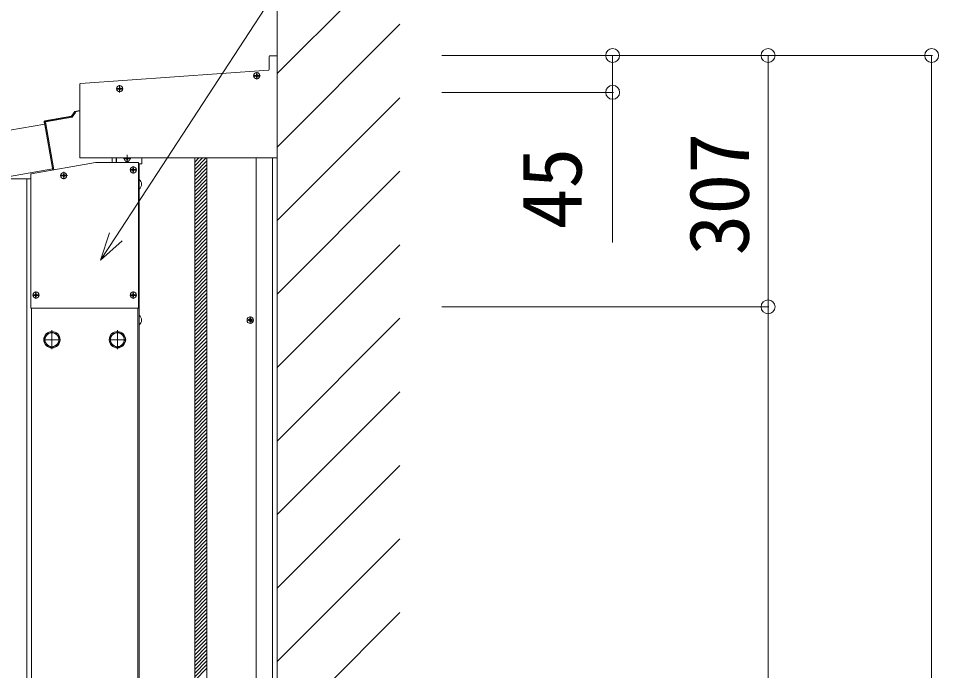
# Model space of a CAD drawing. Units: millimetres, scale not verified. Extents: x -990 to 990, y -1600 to 1603.
# Drawn here: x 821.2 to 933.7, y 891.8 to 971.4 of the extents above; entities that cross this region are included whole.
import ezdxf
from ezdxf.enums import TextEntityAlignment as Align

# ---------------------------------------------------------------- set-up
doc = ezdxf.new("R2010")
doc.units = ezdxf.units.MM
doc.header["$LTSCALE"] = 8
doc.linetypes.add('CHAIN2', pattern=[12, 9, -1, 1, -1])
for name, color, linetype, lineweight in [('0-2_YKK_ZWAK', 4, 'Continuous', 9), ('0-3_YKK_11', 2, 'Continuous', 9), ('0-5_YKK_13', 6, 'Continuous', 9)]:
    doc.layers.add(name, color=color, linetype=linetype, lineweight=lineweight)
doc.styles.add('ＭＳ ゴシック', font='')
doc.styles.get('ＭＳ ゴシック').set_extended_font_data('MS Gothic')

msp = doc.modelspace()

# ---------------------------------------------------------------- linework, layer by layer
at = {"layer": '0-2_YKK_ZWAK'}
for p, q in [((852.895, 1021.281), (852.895, 703.71)), ((852.895, 964.707), (867.895, 979.707)), ((852.895, 955.727), (867.895, 970.727)), ((851.895, 966.793), (851.895, 965.206)), ((852.795, 966.893), (851.995, 966.893)), ((852.895, 966.793), (852.895, 954.493)), ((851.802, 965.106), (828.838, 963.5)), ((850.301, 964.479), (850.02, 964.479)), ((850.301, 964.394), (850.02, 964.394)), ((850.187, 964.474), (850.282, 964.474)), ((850.187, 964.399), (850.187, 964.474)), ((850.282, 964.399), (850.187, 964.399)), ((850.282, 964.399), (850.339, 964.383)), ((850.339, 964.383), (850.355, 964.326)), ((850.355, 964.641), (850.43, 964.641)), ((850.355, 964.641), (850.355, 964.546)), ((850.355, 964.326), (850.355, 964.231)), ((850.43, 964.231), (850.355, 964.231)), ((850.43, 964.546), (850.43, 964.641)), ((850.445, 964.383), (850.43, 964.326)), ((850.43, 964.231), (850.43, 964.326)), ((850.502, 964.399), (850.445, 964.383)), ((850.484, 964.479), (850.765, 964.479)), ((850.484, 964.394), (850.765, 964.394)), ((850.502, 964.474), (850.597, 964.474)), ((850.597, 964.399), (850.502, 964.399)), ((850.597, 964.474), (850.597, 964.399)), ((833.585, 963.048), (833.66, 963.048)), ((833.585, 963.048), (833.585, 962.953)), ((833.66, 962.953), (833.66, 963.048)), ((833.531, 962.886), (833.25, 962.886)), ((833.531, 962.801), (833.25, 962.801)), ((833.417, 962.881), (833.512, 962.881)), ((833.417, 962.806), (833.417, 962.881)), ((833.512, 962.806), (833.417, 962.806)), ((833.512, 962.806), (833.569, 962.79)), ((833.569, 962.79), (833.585, 962.733)), ((833.585, 962.733), (833.585, 962.638)), ((833.66, 962.638), (833.585, 962.638)), ((833.675, 962.79), (833.66, 962.733)), ((833.66, 962.638), (833.66, 962.733)), ((833.732, 962.806), (833.675, 962.79)), ((833.714, 962.886), (833.995, 962.886)), ((833.714, 962.801), (833.995, 962.801)), ((833.732, 962.881), (833.827, 962.881)), ((833.827, 962.806), (833.732, 962.806)), ((833.827, 962.881), (833.827, 962.806)), ((852.895, 946.746), (867.895, 961.746)), ((827.723, 959.505), (828.128, 960.084)), ((827.748, 959.466), (828.153, 960.045)), ((828.211, 959.954), (827.806, 959.374)), ((828.128, 960.084), (828.745, 960.193)), ((828.153, 960.045), (828.128, 960.084)), ((824.476, 958.545), (709.938, 938.349)), ((824.441, 958.781), (824.391, 958.816)), ((824.408, 958.717), (824.391, 958.816)), ((824.408, 958.717), (824.447, 958.69)), ((824.539, 958.798), (824.441, 958.781)), ((825.474, 952.924), (824.441, 958.781)), ((824.447, 958.69), (825.464, 952.922)), ((824.472, 958.932), (827.723, 959.505)), ((824.472, 958.932), (824.522, 958.897)), ((824.539, 958.798), (825.572, 952.941)), ((827.748, 959.466), (827.723, 959.505)), ((827.806, 959.374), (827.748, 959.466)), ((852.895, 703.71), (852.895, 957.619)), ((852.795, 954.393), (828.845, 954.393)), ((832.695, 953.843), (832.695, 954.393)), ((833.195, 953.843), (833.195, 954.393)), ((833.245, 954.393), (833.245, 953.843)), ((834.451, 954.386), (834.17, 954.386)), ((834.451, 954.301), (834.17, 954.301)), ((834.337, 954.381), (834.432, 954.381)), ((834.337, 954.306), (834.337, 954.381)), ((834.432, 954.306), (834.337, 954.306)), ((834.478, 954.393), (834.432, 954.381)), ((834.432, 954.306), (834.489, 954.29)), ((834.489, 954.29), (834.505, 954.233)), ((834.505, 954.233), (834.505, 954.138)), ((834.58, 954.138), (834.505, 954.138)), ((834.595, 954.29), (834.58, 954.233)), ((834.58, 954.138), (834.58, 954.233)), ((834.652, 954.306), (834.595, 954.29)), ((834.606, 954.393), (834.652, 954.381)), ((834.634, 954.386), (834.915, 954.386)), ((834.634, 954.301), (834.915, 954.301)), ((834.652, 954.381), (834.747, 954.381)), ((834.747, 954.306), (834.652, 954.306)), ((834.747, 954.381), (834.747, 954.306)), ((836.345, 953.743), (836.345, 954.393)), ((842.795, 703.86), (842.795, 954.393)), ((842.795, 954.332), (842.857, 954.393)), ((842.795, 953.883), (843.306, 954.393)), ((842.795, 953.434), (843.755, 954.393)), ((842.795, 952.985), (844.204, 954.393)), ((842.795, 952.536), (844.295, 954.036)), ((844.295, 703.86), (844.295, 954.393)), ((850.295, 703.86), (850.295, 954.393)), ((852.295, 703.86), (852.295, 954.393)), ((825.44, 953.067), (710.972, 932.883)), ((825.44, 953.067), (710.972, 932.883)), ((830.685, 953.843), (822.786, 952.45)), ((830.693, 953.843), (835.895, 953.843)), ((835.201, 952.986), (834.92, 952.986)), ((835.201, 952.901), (834.92, 952.901)), ((835.087, 952.981), (835.182, 952.981)), ((835.087, 952.906), (835.087, 952.981)), ((835.182, 952.906), (835.087, 952.906)), ((835.182, 952.906), (835.239, 952.89)), ((835.239, 952.89), (835.255, 952.833)), ((835.255, 953.148), (835.33, 953.148)), ((835.255, 953.148), (835.255, 953.053)), ((835.33, 953.053), (835.33, 953.148)), ((835.345, 952.89), (835.33, 952.833)), ((835.402, 952.906), (835.345, 952.89)), ((835.384, 952.986), (835.665, 952.986)), ((835.384, 952.901), (835.665, 952.901)), ((835.402, 952.981), (835.497, 952.981)), ((835.497, 952.906), (835.402, 952.906)), ((835.497, 952.981), (835.497, 952.906)), ((835.945, 953.793), (835.945, 936.093)), ((835.945, 953.793), (835.945, 953.793)), ((835.945, 953.693), (836.295, 953.693)), ((835.995, 953.693), (835.995, 703.86)), ((842.795, 952.087), (844.295, 953.587)), ((842.795, 951.638), (844.295, 953.138)), ((822.745, 951.86), (819.445, 951.86)), ((822.745, 936.093), (822.745, 952.401)), ((826.701, 952.286), (826.42, 952.286)), ((826.701, 952.201), (826.42, 952.201)), ((826.587, 952.281), (826.682, 952.281)), ((826.587, 952.206), (826.587, 952.281)), ((826.682, 952.206), (826.587, 952.206)), ((826.682, 952.206), (826.739, 952.19)), ((826.739, 952.19), (826.755, 952.133)), ((826.755, 952.448), (826.83, 952.448)), ((826.755, 952.448), (826.755, 952.353)), ((826.755, 952.133), (826.755, 952.038)), ((826.83, 952.038), (826.755, 952.038)), ((826.83, 952.353), (826.83, 952.448)), ((826.845, 952.19), (826.83, 952.133)), ((826.83, 952.038), (826.83, 952.133)), ((826.902, 952.206), (826.845, 952.19)), ((826.884, 952.286), (827.165, 952.286)), ((826.884, 952.201), (827.165, 952.201)), ((826.902, 952.281), (826.997, 952.281)), ((826.997, 952.206), (826.902, 952.206)), ((826.997, 952.281), (826.997, 952.206)), ((835.255, 952.833), (835.255, 952.738)), ((835.33, 952.738), (835.255, 952.738)), ((835.33, 952.738), (835.33, 952.833)), ((835.995, 950.603), (835.995, 951.783)), ((836.02, 951.783), (835.995, 951.783)), ((836.02, 951.783), (836.02, 950.603)), ((842.795, 951.189), (844.295, 952.689)), ((842.795, 950.74), (844.295, 952.24)), ((842.795, 950.291), (844.295, 951.791)), ((852.895, 937.766), (867.895, 952.766)), ((842.795, 949.842), (844.295, 951.342)), ((842.795, 949.393), (844.295, 950.893)), ((836.02, 950.603), (835.995, 950.603)), ((842.795, 948.944), (844.295, 950.444)), ((842.795, 948.494), (844.295, 949.994)), ((842.795, 948.045), (844.295, 949.545)), ((842.795, 947.596), (844.295, 949.096)), ((842.795, 947.147), (844.295, 948.647)), ((842.795, 946.698), (844.295, 948.198)), ((842.795, 946.249), (844.295, 947.749)), ((842.795, 945.8), (844.295, 947.3)), ((842.795, 945.351), (844.295, 946.851)), ((842.795, 944.902), (844.295, 946.402)), ((842.795, 944.453), (844.295, 945.953)), ((842.795, 944.004), (844.295, 945.504)), ((842.795, 943.555), (844.295, 945.055)), ((842.795, 943.106), (844.295, 944.606)), ((842.795, 942.657), (844.295, 944.157)), ((842.795, 942.208), (844.295, 943.708)), ((842.795, 941.759), (844.295, 943.259)), ((842.795, 941.31), (844.295, 942.81)), ((852.895, 928.786), (867.895, 943.786)), ((842.795, 940.861), (844.295, 942.361)), ((842.795, 940.412), (844.295, 941.912)), ((842.795, 939.963), (844.295, 941.463)), ((842.795, 939.514), (844.295, 941.014)), ((842.795, 939.065), (844.295, 940.565)), ((842.795, 938.616), (844.295, 940.116)), ((842.795, 938.167), (844.295, 939.667)), ((842.795, 937.718), (844.295, 939.218)), ((842.795, 937.269), (844.295, 938.769)), ((842.795, 936.82), (844.295, 938.32)), ((823.301, 937.686), (823.02, 937.686)), ((823.301, 937.601), (823.02, 937.601)), ((823.187, 937.681), (823.282, 937.681)), ((823.187, 937.606), (823.187, 937.681)), ((823.282, 937.606), (823.187, 937.606)), ((823.282, 937.606), (823.339, 937.59)), ((823.339, 937.59), (823.355, 937.533)), ((823.355, 937.848), (823.43, 937.848)), ((823.355, 937.848), (823.355, 937.753)), ((823.355, 937.533), (823.355, 937.438)), ((823.43, 937.438), (823.355, 937.438)), ((823.43, 937.753), (823.43, 937.848)), ((823.445, 937.59), (823.43, 937.533)), ((823.43, 937.438), (823.43, 937.533)), ((823.502, 937.606), (823.445, 937.59)), ((823.484, 937.686), (823.765, 937.686)), ((823.484, 937.601), (823.765, 937.601)), ((823.502, 937.681), (823.597, 937.681)), ((823.597, 937.606), (823.502, 937.606)), ((823.597, 937.681), (823.597, 937.606)), ((835.201, 937.686), (834.92, 937.686)), ((835.201, 937.601), (834.92, 937.601)), ((835.087, 937.681), (835.182, 937.681)), ((835.087, 937.606), (835.087, 937.681)), ((835.182, 937.606), (835.087, 937.606)), ((835.182, 937.606), (835.239, 937.59)), ((835.239, 937.59), (835.255, 937.533)), ((835.255, 937.848), (835.33, 937.848)), ((835.255, 937.848), (835.255, 937.753)), ((835.255, 937.533), (835.255, 937.438)), ((835.33, 937.438), (835.255, 937.438)), ((835.33, 937.753), (835.33, 937.848)), ((835.345, 937.59), (835.33, 937.533)), ((835.33, 937.438), (835.33, 937.533)), ((835.402, 937.606), (835.345, 937.59)), ((835.384, 937.686), (835.665, 937.686)), ((835.384, 937.601), (835.665, 937.601)), ((835.402, 937.681), (835.497, 937.681)), ((835.497, 937.606), (835.402, 937.606)), ((835.497, 937.681), (835.497, 937.606)), ((842.795, 936.371), (844.295, 937.871)), ((842.795, 935.922), (844.295, 937.422)), ((822.795, 936.043), (835.895, 936.043)), ((822.845, 936.043), (822.845, 703.705)), ((835.845, 936.043), (835.845, 703.692)), ((842.795, 935.473), (844.295, 936.973)), ((842.795, 935.024), (844.295, 936.524)), ((842.795, 934.575), (844.295, 936.075)), ((835.995, 934.003), (835.995, 935.183)), ((836.02, 935.183), (835.995, 935.183)), ((836.02, 935.183), (836.02, 934.003)), ((842.795, 934.126), (844.295, 935.626)), ((842.795, 933.677), (844.295, 935.177)), ((836.02, 934.003), (835.995, 934.003)), ((842.795, 933.228), (844.295, 934.728)), ((842.795, 932.779), (844.295, 934.279)), ((842.795, 932.33), (844.295, 933.83)), ((849.371, 934.643), (849.481, 934.645)), ((849.371, 934.543), (849.481, 934.542)), ((849.481, 934.645), (849.533, 934.655)), ((849.481, 934.542), (849.533, 934.531)), ((849.543, 934.707), (849.533, 934.655)), ((849.543, 934.48), (849.533, 934.531)), ((849.545, 934.818), (849.543, 934.707)), ((849.545, 934.369), (849.543, 934.48)), ((849.645, 934.818), (849.647, 934.707)), ((849.645, 934.369), (849.647, 934.48)), ((849.647, 934.707), (849.657, 934.655)), ((849.647, 934.48), (849.657, 934.531)), ((849.709, 934.645), (849.657, 934.655)), ((849.709, 934.542), (849.657, 934.531)), ((849.82, 934.643), (849.709, 934.645)), ((849.82, 934.543), (849.709, 934.542)), ((852.895, 919.806), (867.895, 934.806)), ((842.795, 931.881), (844.295, 933.381)), ((842.795, 931.432), (844.295, 932.932)), ((826.205, 932.218), (826.195, 932.218)), ((826.205, 932.168), (826.195, 932.168)), ((834.205, 932.218), (834.195, 932.218)), ((834.205, 932.168), (834.195, 932.168)), ((842.795, 930.983), (844.295, 932.483)), ((842.795, 930.534), (844.295, 932.034)), ((842.795, 930.085), (844.295, 931.585)), ((842.795, 929.636), (844.295, 931.136)), ((842.795, 929.187), (844.295, 930.687)), ((842.795, 928.738), (844.295, 930.238)), ((842.795, 928.289), (844.295, 929.789)), ((842.795, 927.84), (844.295, 929.34)), ((842.795, 927.391), (844.295, 928.891)), ((842.795, 926.942), (844.295, 928.442)), ((842.795, 926.493), (844.295, 927.993)), ((842.795, 926.044), (844.295, 927.544)), ((842.795, 925.595), (844.295, 927.095)), ((842.795, 925.146), (844.295, 926.646)), ((842.795, 924.697), (844.295, 926.197)), ((842.795, 924.248), (844.295, 925.748)), ((842.795, 923.799), (844.295, 925.299)), ((842.795, 923.35), (844.295, 924.85)), ((852.895, 910.825), (867.895, 925.825)), ((842.795, 922.901), (844.295, 924.401)), ((842.795, 922.452), (844.295, 923.952)), ((842.795, 922.003), (844.295, 923.503)), ((842.795, 921.554), (844.295, 923.054)), ((842.795, 921.105), (844.295, 922.605)), ((842.795, 920.656), (844.295, 922.156)), ((842.795, 920.207), (844.295, 921.707)), ((842.795, 919.758), (844.295, 921.258)), ((842.795, 919.309), (844.295, 920.809)), ((842.795, 918.86), (844.295, 920.36)), ((842.795, 918.411), (844.295, 919.911)), ((842.795, 917.962), (844.295, 919.462)), ((842.795, 917.513), (844.295, 919.013)), ((842.795, 917.064), (844.295, 918.564)), ((842.795, 916.615), (844.295, 918.115)), ((842.795, 916.166), (844.295, 917.666)), ((842.795, 915.717), (844.295, 917.217)), ((842.795, 915.268), (844.295, 916.768)), ((842.795, 914.819), (844.295, 916.319)), ((842.795, 914.37), (844.295, 915.87)), ((852.895, 901.845), (867.895, 916.845)), ((842.795, 913.921), (844.295, 915.421)), ((842.795, 913.471), (844.295, 914.971)), ((842.795, 913.022), (844.295, 914.522)), ((842.795, 912.573), (844.295, 914.073)), ((842.795, 912.124), (844.295, 913.624)), ((842.795, 911.675), (844.295, 913.175)), ((842.795, 911.226), (844.295, 912.726)), ((842.795, 910.777), (844.295, 912.277)), ((842.795, 910.328), (844.295, 911.828)), ((842.795, 909.879), (844.295, 911.379)), ((842.795, 909.43), (844.295, 910.93)), ((842.795, 908.981), (844.295, 910.481)), ((842.795, 908.532), (844.295, 910.032)), ((842.795, 908.083), (844.295, 909.583)), ((842.795, 907.634), (844.295, 909.134)), ((842.795, 907.185), (844.295, 908.685)), ((842.795, 906.736), (844.295, 908.236)), ((842.795, 906.287), (844.295, 907.787)), ((842.795, 905.838), (844.295, 907.338)), ((842.795, 905.389), (844.295, 906.889)), ((852.895, 892.865), (867.895, 907.865)), ((842.795, 904.94), (844.295, 906.44)), ((842.795, 904.491), (844.295, 905.991)), ((842.795, 904.042), (844.295, 905.542)), ((842.795, 903.593), (844.295, 905.093)), ((842.795, 903.144), (844.295, 904.644)), ((842.795, 902.695), (844.295, 904.195)), ((842.795, 902.246), (844.295, 903.746)), ((842.795, 901.797), (844.295, 903.297)), ((842.795, 901.348), (844.295, 902.848)), ((842.795, 900.899), (844.295, 902.399)), ((842.795, 900.45), (844.295, 901.95)), ((842.795, 900.001), (844.295, 901.501)), ((842.795, 899.552), (844.295, 901.052)), ((842.795, 899.103), (844.295, 900.603)), ((842.795, 898.654), (844.295, 900.154)), ((842.795, 898.205), (844.295, 899.705)), ((842.795, 897.756), (844.295, 899.256)), ((852.895, 883.885), (867.895, 898.885)), ((842.795, 897.307), (844.295, 898.807)), ((842.795, 896.858), (844.295, 898.358)), ((842.795, 896.409), (844.295, 897.909)), ((842.795, 895.96), (844.295, 897.46)), ((842.795, 895.511), (844.295, 897.011)), ((842.795, 895.062), (844.295, 896.562)), ((842.795, 894.613), (844.295, 896.113)), ((842.795, 894.164), (844.295, 895.664)), ((842.795, 893.715), (844.295, 895.215)), ((842.795, 893.266), (844.295, 894.766)), ((842.795, 892.817), (844.295, 894.317)), ((842.795, 892.368), (844.295, 893.868)), ((842.795, 891.919), (844.295, 893.419)), ((842.795, 891.47), (844.295, 892.97)), ((842.795, 891.021), (844.295, 892.521)), ((842.795, 890.572), (844.295, 892.072))]:
    msp.add_line(p, q, dxfattribs=at)
at = {"layer": '0-2_YKK_ZWAK', "linetype": 'CHAIN2'}
for p, q in [((849.595, 934.153), (849.595, 935.033)), ((849.155, 934.593), (850.035, 934.593)), ((825.345, 931.031), (825.345, 933.34)), ((833.345, 931.031), (833.345, 933.34)), ((824.297, 932.193), (826.406, 932.193)), ((832.297, 932.193), (834.406, 932.193))]:
    msp.add_line(p, q, dxfattribs=at)
at = {"layer": '0-2_YKK_ZWAK'}
for points in [[(850.355, 964.546), (850.339, 964.489), (850.282, 964.474)], [(850.43, 964.546), (850.445, 964.489), (850.502, 964.474)], [(828.745, 963.4), (828.745, 960.193), (828.745, 954.493)], [(833.585, 962.953), (833.569, 962.896), (833.512, 962.881)], [(833.66, 962.953), (833.675, 962.896), (833.732, 962.881)], [(828.211, 959.954), (828.153, 960.045), (828.745, 960.149)], [(827.806, 959.374), (824.539, 958.798), (824.522, 958.897), (827.748, 959.466)], [(835.255, 953.053), (835.239, 952.996), (835.182, 952.981)], [(835.33, 953.053), (835.345, 952.996), (835.402, 952.981)], [(822.295, 703.71), (822.295, 949.173), (822.295, 951.86)], [(826.755, 952.353), (826.739, 952.296), (826.682, 952.281)], [(826.83, 952.353), (826.845, 952.296), (826.902, 952.281)], [(823.355, 937.753), (823.339, 937.696), (823.282, 937.681)], [(823.43, 937.753), (823.445, 937.696), (823.502, 937.681)], [(835.255, 937.753), (835.239, 937.696), (835.182, 937.681)], [(835.33, 937.753), (835.345, 937.696), (835.402, 937.681)]]:
    msp.add_lwpolyline(points, dxfattribs=at)
for points in [[(825.345, 933.175), (824.495, 932.684), (824.495, 931.703), (825.345, 931.212), (826.195, 931.703), (826.195, 932.684)], [(833.345, 933.175), (832.495, 932.684), (832.495, 931.703), (833.345, 931.212), (834.195, 931.703), (834.195, 932.684)]]:
    msp.add_lwpolyline(points, close=True, dxfattribs=at)
for centre, radius in [((850.392, 964.436), 0.375), ((833.622, 962.843), 0.375), ((835.292, 952.943), 0.375), ((826.792, 952.243), 0.375), ((823.392, 937.643), 0.375), ((835.292, 937.643), 0.375), ((849.595, 934.593), 0.4), ((849.807, 934.381), 0.03), ((825.345, 932.193), 1), ((825.345, 932.193), 0.85), ((833.345, 932.193), 1), ((833.345, 932.193), 0.85)]:
    msp.add_circle(centre, radius, dxfattribs=at)
for centre, radius, start, end in [((851.995, 966.793), 0.1, 90, 180), ((852.795, 966.793), 0.1, 0, 90), ((851.795, 965.206), 0.1, 274, 0), ((828.845, 963.4), 0.1, 94, 180), ((824.54, 958.798), 0.1, 100.24971, 189.75029), ((828.845, 954.493), 0.1, 180, 270), ((834.542, 954.343), 0.375, 172.33558, 7.66442), ((852.795, 954.493), 0.1, 270, 0), ((830.693, 953.793), 0.05, 90, 100), ((835.895, 953.793), 0.05, 0, 90), ((836.295, 953.743), 0.05, 270, 0), ((822.795, 952.401), 0.05, 100, 180), ((835.525, 951.193), 0.77, 309.98312, 50.01688), ((822.795, 936.093), 0.05, 180, 270), ((835.895, 936.093), 0.05, 270, 0), ((835.525, 934.593), 0.77, 309.98312, 50.01688), ((849.595, 934.593), 0.23, 167.44414, 192.55586), ((849.595, 934.593), 0.23, 77.44414, 102.55586), ((849.595, 934.593), 0.23, 257.44414, 282.55586), ((849.595, 934.593), 0.23, 347.44414, 12.55586), ((825.345, 932.193), 0.86, 111.25399, 128.74601), ((825.345, 932.193), 0.86, 51.25399, 68.74601), ((833.345, 932.193), 0.86, 111.25399, 128.74601), ((833.345, 932.193), 0.86, 51.25399, 68.74601), ((825.345, 932.193), 0.86, 171.25399, 188.74601), ((825.345, 932.193), 0.86, 231.25399, 248.74601), ((825.345, 932.193), 0.86, 291.25399, 308.74601), ((825.345, 932.193), 0.86, 1.66581, 8.74601), ((825.345, 932.193), 0.86, 351.25399, 358.33419), ((833.345, 932.193), 0.86, 171.25399, 188.74601), ((833.345, 932.193), 0.86, 231.25399, 248.74601), ((833.345, 932.193), 0.86, 291.25399, 308.74601), ((833.345, 932.193), 0.86, 1.66581, 8.74601), ((833.345, 932.193), 0.86, 351.25399, 358.33419)]:
    msp.add_arc(centre, radius, start, end, dxfattribs=at)
msp.add_ellipse((824.489, 958.833), major_axis=(-0.0822, 0.0576), ratio=0.99628, start_param=5.4996506, end_param=7.06672, dxfattribs=at)
at = {"layer": '0-3_YKK_11', "linetype": 'CHAIN2'}
for p, q in [((849.954, 964.436), (850.836, 964.436)), ((850.392, 964.881), (850.392, 963.993)), ((833.622, 963.289), (833.622, 962.401)), ((833.184, 962.843), (834.066, 962.843)), ((834.104, 954.343), (834.986, 954.343)), ((834.542, 954.789), (834.542, 953.901)), ((834.854, 952.943), (835.736, 952.943)), ((835.292, 953.389), (835.292, 952.501)), ((826.354, 952.243), (827.236, 952.243)), ((826.792, 952.689), (826.792, 951.801)), ((822.954, 937.643), (823.836, 937.643)), ((823.392, 938.089), (823.392, 937.201)), ((834.854, 937.643), (835.736, 937.643)), ((835.292, 938.089), (835.292, 937.201))]:
    msp.add_line(p, q, dxfattribs=at)
at = {"layer": '0-5_YKK_13'}
for p, q in [((872.995, 966.911), (932.995, 966.911)), ((872.995, 966.911), (912.995, 966.911)), ((872.995, 966.911), (893.995, 966.911)), ((912.895, 936.211), (912.895, 966.911)), ((932.895, 703.71), (932.895, 966.911)), ((872.995, 962.411), (893.995, 962.411)), ((872.995, 936.211), (912.995, 936.211)), ((872.995, 936.211), (912.995, 936.211)), ((912.895, 703.71), (912.895, 936.211))]:
    msp.add_line(p, q, dxfattribs=at)
for points in [[(831.299, 941.906), (833.158, 944.753), (877.107, 1012.061), (930.307, 1012.061)], [(893.895, 966.911), (893.895, 962.411), (893.895, 944.078)], [(833.921, 944.255), (831.299, 941.906), (832.395, 945.251)]]:
    msp.add_lwpolyline(points, dxfattribs=at)
for centre in [(893.895, 966.911), (912.895, 966.911), (932.895, 966.911), (893.895, 962.411), (912.895, 936.211), (912.895, 936.211)]:
    msp.add_circle(centre, 0.85, dxfattribs=at)

# ---------------------------------------------------------------- texts
at = {"layer": '0-5_YKK_13', "style": 'ＭＳ ゴシック'}
for s, p in [('307', (912.745, 942.495)), ('45', (892.295, 945.678))]:
    msp.add_text(s, height=7.331, rotation=90, dxfattribs=at).set_placement(p, align=Align.BOTTOM_LEFT)

doc.saveas('drawing.dxf')
